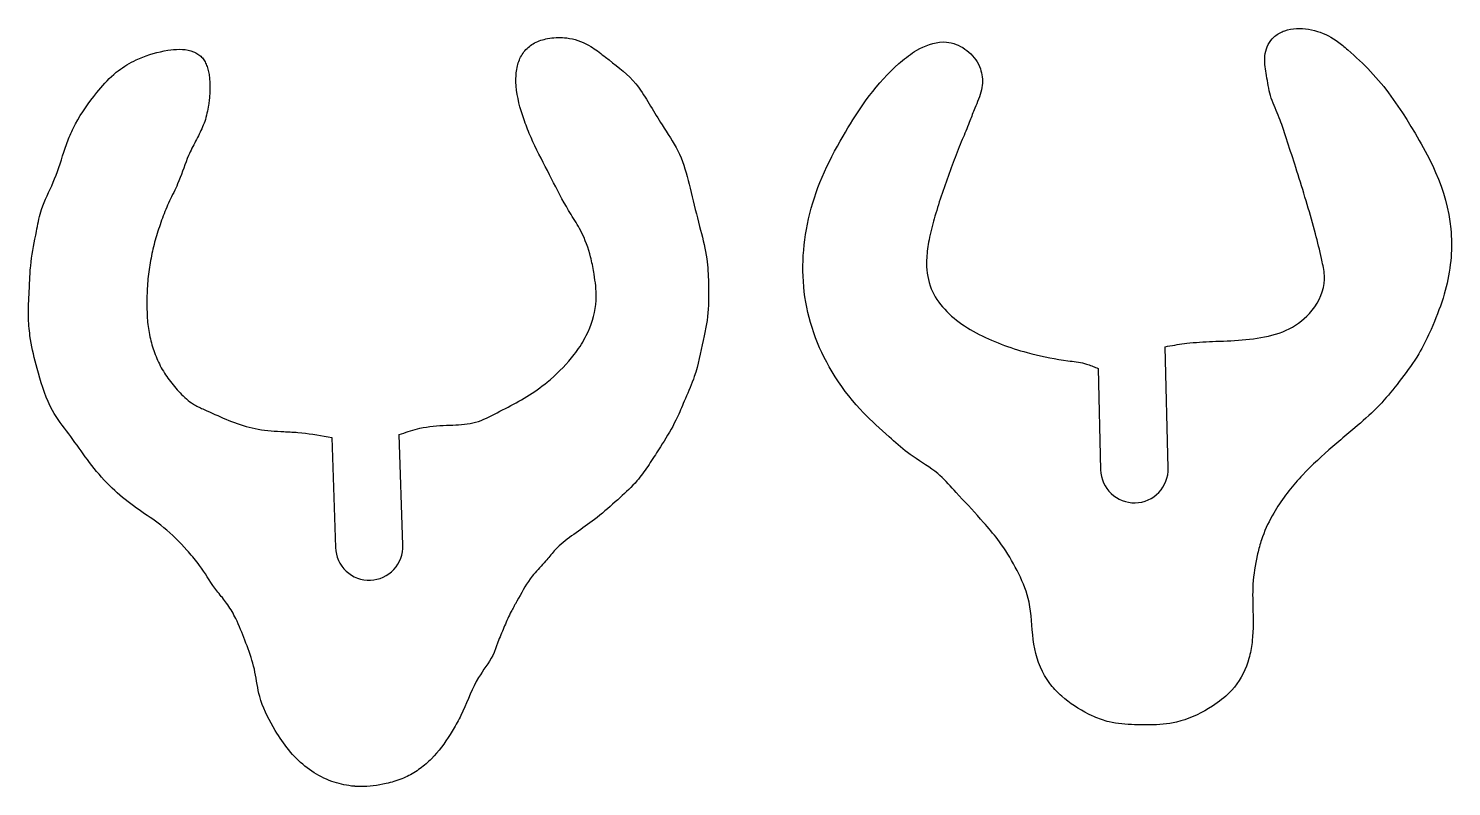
# Model space of a CAD drawing. Extents: x 0 to 235, y 0 to 140.
# Drawn here: x 31.35 to 62.97, y 2.58 to 19.43 of the extents above; entities that cross this region are included whole.
import ezdxf

# ---------------------------------------------------------------- set-up
doc = ezdxf.new("R2010")
doc.units = 0
doc.layers.add('CK_LEVEL_1', color=1, linetype='CONTINUOUS')

msp = doc.modelspace()

# ---------------------------------------------------------------- linework, layer by layer
at = {"layer": 'CK_LEVEL_1'}
for points in [[(56.187, 3.952), (56.167, 3.952), (56.146, 3.952), (56.126, 3.952), (56.106, 3.953), (56.085, 3.953), (56.065, 3.953), (56.045, 3.954), (56.025, 3.954), (56.004, 3.954), (55.932, 3.956), (55.86, 3.959), (55.789, 3.963), (55.717, 3.968), (55.646, 3.974), (55.575, 3.983), (55.505, 3.993), (55.435, 4.006), (55.366, 4.021), (55.323, 4.032), (55.28, 4.044), (55.237, 4.058), (55.195, 4.072), (55.153, 4.087), (55.111, 4.103), (55.07, 4.12), (55.029, 4.137), (54.988, 4.156), (54.907, 4.194), (54.827, 4.235), (54.749, 4.279), (54.672, 4.325), (54.596, 4.374), (54.522, 4.425), (54.45, 4.478), (54.38, 4.534), (54.312, 4.592), (54.28, 4.621), (54.248, 4.651), (54.217, 4.681), (54.186, 4.712), (54.156, 4.743), (54.127, 4.775), (54.099, 4.808), (54.072, 4.841), (54.045, 4.875), (53.985, 4.961), (53.93, 5.051), (53.881, 5.144), (53.838, 5.24), (53.799, 5.339), (53.766, 5.44), (53.737, 5.542), (53.713, 5.646), (53.694, 5.751), (53.679, 5.855), (53.667, 5.959), (53.658, 6.064), (53.65, 6.168), (53.641, 6.272), (53.632, 6.375), (53.62, 6.478), (53.606, 6.581), (53.586, 6.682), (53.567, 6.763), (53.545, 6.844), (53.519, 6.923), (53.491, 7.003), (53.461, 7.081), (53.428, 7.159), (53.393, 7.236), (53.357, 7.312), (53.319, 7.388), (53.28, 7.462), (53.24, 7.535), (53.199, 7.607), (53.157, 7.679), (53.114, 7.75), (53.069, 7.82), (53.023, 7.889), (52.976, 7.957), (52.928, 8.024), (52.891, 8.074), (52.853, 8.123), (52.815, 8.171), (52.776, 8.219), (52.736, 8.267), (52.696, 8.315), (52.656, 8.362), (52.615, 8.409), (52.575, 8.455), (52.508, 8.53), (52.441, 8.605), (52.374, 8.679), (52.306, 8.753), (52.239, 8.827), (52.171, 8.9), (52.103, 8.974), (52.035, 9.048), (51.968, 9.123), (51.924, 9.171), (51.88, 9.219), (51.836, 9.267), (51.791, 9.315), (51.746, 9.362), (51.701, 9.408), (51.654, 9.453), (51.606, 9.497), (51.557, 9.539), (51.492, 9.591), (51.426, 9.641), (51.357, 9.688), (51.288, 9.735), (51.218, 9.78), (51.148, 9.826), (51.078, 9.872), (51.009, 9.919), (50.941, 9.967), (50.887, 10.007), (50.834, 10.049), (50.781, 10.091), (50.729, 10.134), (50.678, 10.178), (50.627, 10.223), (50.576, 10.268), (50.526, 10.313), (50.476, 10.358), (50.402, 10.425), (50.329, 10.491), (50.256, 10.557), (50.183, 10.624), (50.111, 10.692), (50.04, 10.76), (49.97, 10.829), (49.901, 10.899), (49.833, 10.971), (49.746, 11.067), (49.662, 11.165), (49.58, 11.265), (49.501, 11.368), (49.425, 11.472), (49.351, 11.579), (49.28, 11.688), (49.212, 11.798), (49.147, 11.91), (49.09, 12.015), (49.035, 12.121), (48.982, 12.229), (48.933, 12.338), (48.886, 12.448), (48.842, 12.56), (48.801, 12.672), (48.764, 12.786), (48.729, 12.9), (48.699, 13.012), (48.671, 13.124), (48.647, 13.237), (48.626, 13.35), (48.607, 13.465), (48.592, 13.579), (48.58, 13.694), (48.571, 13.809), (48.564, 13.925), (48.561, 14.041), (48.561, 14.157), (48.564, 14.274), (48.569, 14.39), (48.578, 14.506), (48.589, 14.622), (48.603, 14.737), (48.62, 14.852), (48.639, 14.967), (48.662, 15.086), (48.688, 15.204), (48.716, 15.322), (48.747, 15.439), (48.781, 15.555), (48.817, 15.67), (48.855, 15.785), (48.896, 15.898), (48.94, 16.011), (48.989, 16.129), (49.04, 16.246), (49.093, 16.362), (49.149, 16.477), (49.206, 16.591), (49.266, 16.705), (49.326, 16.817), (49.389, 16.929), (49.452, 17.04), (49.506, 17.131), (49.56, 17.223), (49.615, 17.313), (49.671, 17.404), (49.728, 17.493), (49.786, 17.582), (49.846, 17.67), (49.906, 17.757), (49.968, 17.844), (50.041, 17.941), (50.114, 18.036), (50.19, 18.13), (50.268, 18.223), (50.348, 18.313), (50.43, 18.402), (50.514, 18.488), (50.601, 18.571), (50.69, 18.652), (50.731, 18.688), (50.773, 18.724), (50.816, 18.758), (50.859, 18.792), (50.904, 18.825), (50.949, 18.858), (50.995, 18.889), (51.042, 18.919), (51.09, 18.948), (51.159, 18.985), (51.229, 19.02), (51.301, 19.051), (51.374, 19.078), (51.448, 19.101), (51.523, 19.118), (51.598, 19.129), (51.674, 19.133), (51.75, 19.13), (51.804, 19.124), (51.858, 19.113), (51.911, 19.098), (51.963, 19.08), (52.014, 19.059), (52.065, 19.035), (52.113, 19.007), (52.16, 18.977), (52.206, 18.943), (52.25, 18.907), (52.292, 18.868), (52.331, 18.827), (52.368, 18.783), (52.402, 18.738), (52.433, 18.69), (52.46, 18.641), (52.484, 18.59), (52.504, 18.537), (52.518, 18.492), (52.529, 18.447), (52.538, 18.401), (52.544, 18.355), (52.548, 18.308), (52.549, 18.262), (52.548, 18.215), (52.544, 18.169), (52.538, 18.123), (52.528, 18.07), (52.515, 18.017), (52.5, 17.965), (52.482, 17.913), (52.463, 17.862), (52.443, 17.812), (52.423, 17.761), (52.402, 17.711), (52.381, 17.66), (52.367, 17.625), (52.353, 17.59), (52.339, 17.555), (52.325, 17.52), (52.312, 17.485), (52.298, 17.45), (52.285, 17.415), (52.271, 17.38), (52.258, 17.345), (52.238, 17.297), (52.219, 17.249), (52.2, 17.201), (52.18, 17.153), (52.16, 17.105), (52.141, 17.058), (52.121, 17.01), (52.101, 16.962), (52.081, 16.914), (52.058, 16.857), (52.035, 16.8), (52.012, 16.742), (51.99, 16.685), (51.967, 16.627), (51.945, 16.569), (51.923, 16.512), (51.901, 16.454), (51.879, 16.396), (51.855, 16.334), (51.832, 16.271), (51.809, 16.209), (51.786, 16.146), (51.764, 16.083), (51.741, 16.021), (51.719, 15.958), (51.697, 15.895), (51.675, 15.832), (51.654, 15.769), (51.633, 15.706), (51.612, 15.643), (51.592, 15.58), (51.572, 15.517), (51.552, 15.454), (51.533, 15.391), (51.514, 15.327), (51.495, 15.264), (51.479, 15.205), (51.463, 15.147), (51.447, 15.088), (51.432, 15.029), (51.417, 14.97), (51.403, 14.911), (51.39, 14.852), (51.377, 14.793), (51.365, 14.733), (51.355, 14.684), (51.346, 14.634), (51.338, 14.584), (51.331, 14.534), (51.324, 14.484), (51.319, 14.434), (51.314, 14.384), (51.311, 14.333), (51.308, 14.283), (51.308, 14.211), (51.31, 14.139), (51.314, 14.067), (51.322, 13.995), (51.333, 13.924), (51.348, 13.854), (51.365, 13.785), (51.387, 13.716), (51.411, 13.65), (51.439, 13.587), (51.47, 13.526), (51.503, 13.466), (51.54, 13.408), (51.579, 13.351), (51.621, 13.296), (51.665, 13.243), (51.711, 13.191), (51.758, 13.141), (51.81, 13.09), (51.864, 13.041), (51.919, 12.993), (51.976, 12.948), (52.034, 12.904), (52.093, 12.862), (52.154, 12.821), (52.215, 12.782), (52.277, 12.744), (52.343, 12.705), (52.41, 12.668), (52.478, 12.633), (52.546, 12.599), (52.615, 12.565), (52.685, 12.534), (52.755, 12.503), (52.825, 12.473), (52.896, 12.444), (52.967, 12.417), (53.038, 12.39), (53.11, 12.365), (53.182, 12.34), (53.254, 12.316), (53.326, 12.293), (53.399, 12.271), (53.472, 12.25), (53.545, 12.229), (53.644, 12.203), (53.743, 12.179), (53.843, 12.156), (53.943, 12.134), (54.044, 12.114), (54.145, 12.095), (54.246, 12.078), (54.348, 12.062), (54.45, 12.048), (54.496, 12.042), (54.543, 12.036), (54.589, 12.029), (54.636, 12.023), (54.682, 12.015), (54.728, 12.007), (54.773, 11.998), (54.819, 11.987), (54.863, 11.974), (54.893, 11.965), (54.921, 11.956), (54.95, 11.945), (54.979, 11.934), (55.007, 11.923), (55.036, 11.911), (55.064, 11.899), (55.092, 11.887), (55.12, 11.875), (55.177, 9.621, 0.414214), (55.946, 8.89, 0.414214), (56.678, 9.659), (56.61, 12.36), (56.663, 12.369), (56.716, 12.379), (56.77, 12.388), (56.823, 12.397), (56.876, 12.406), (56.93, 12.415), (56.983, 12.422), (57.037, 12.43), (57.091, 12.437), (57.162, 12.445), (57.233, 12.451), (57.305, 12.457), (57.377, 12.462), (57.448, 12.467), (57.52, 12.47), (57.592, 12.474), (57.664, 12.477), (57.736, 12.48), (57.819, 12.483), (57.903, 12.486), (57.986, 12.49), (58.07, 12.494), (58.154, 12.499), (58.237, 12.504), (58.321, 12.51), (58.404, 12.518), (58.488, 12.526), (58.571, 12.536), (58.655, 12.548), (58.738, 12.561), (58.821, 12.577), (58.903, 12.594), (58.984, 12.615), (59.065, 12.638), (59.144, 12.664), (59.223, 12.694), (59.296, 12.725), (59.369, 12.76), (59.439, 12.798), (59.508, 12.84), (59.575, 12.884), (59.639, 12.933), (59.701, 12.985), (59.761, 13.04), (59.817, 13.099), (59.878, 13.171), (59.935, 13.247), (59.986, 13.327), (60.031, 13.41), (60.07, 13.495), (60.102, 13.583), (60.127, 13.673), (60.143, 13.763), (60.15, 13.854), (60.15, 13.898), (60.148, 13.942), (60.145, 13.986), (60.14, 14.03), (60.133, 14.074), (60.126, 14.118), (60.118, 14.161), (60.109, 14.205), (60.1, 14.249), (60.085, 14.318), (60.069, 14.388), (60.053, 14.457), (60.037, 14.526), (60.021, 14.594), (60.004, 14.663), (59.987, 14.732), (59.969, 14.8), (59.951, 14.868), (59.929, 14.95), (59.907, 15.032), (59.884, 15.114), (59.861, 15.196), (59.837, 15.278), (59.814, 15.36), (59.79, 15.441), (59.766, 15.523), (59.741, 15.605), (59.717, 15.687), (59.692, 15.77), (59.667, 15.852), (59.642, 15.934), (59.616, 16.017), (59.591, 16.099), (59.565, 16.181), (59.539, 16.263), (59.513, 16.345), (59.49, 16.415), (59.468, 16.486), (59.445, 16.556), (59.422, 16.626), (59.399, 16.696), (59.376, 16.767), (59.353, 16.837), (59.331, 16.907), (59.308, 16.978), (59.293, 17.024), (59.279, 17.071), (59.264, 17.117), (59.249, 17.164), (59.233, 17.21), (59.218, 17.256), (59.201, 17.302), (59.184, 17.348), (59.167, 17.393), (59.145, 17.448), (59.122, 17.503), (59.098, 17.557), (59.075, 17.612), (59.051, 17.666), (59.029, 17.721), (59.007, 17.776), (58.986, 17.831), (58.968, 17.887), (58.952, 17.941), (58.937, 17.996), (58.924, 18.051), (58.912, 18.107), (58.901, 18.163), (58.891, 18.219), (58.881, 18.275), (58.872, 18.332), (58.862, 18.389), (58.854, 18.437), (58.846, 18.485), (58.838, 18.534), (58.832, 18.582), (58.827, 18.631), (58.823, 18.68), (58.822, 18.728), (58.823, 18.777), (58.828, 18.826), (58.835, 18.877), (58.847, 18.928), (58.862, 18.978), (58.88, 19.027), (58.902, 19.074), (58.928, 19.12), (58.956, 19.163), (58.988, 19.203), (59.024, 19.24), (59.047, 19.261), (59.072, 19.28), (59.097, 19.299), (59.123, 19.316), (59.151, 19.331), (59.179, 19.346), (59.207, 19.359), (59.236, 19.371), (59.266, 19.382), (59.33, 19.402), (59.395, 19.417), (59.462, 19.427), (59.529, 19.432), (59.596, 19.434), (59.664, 19.432), (59.731, 19.425), (59.798, 19.416), (59.865, 19.403), (59.93, 19.387), (59.993, 19.369), (60.056, 19.348), (60.118, 19.324), (60.178, 19.297), (60.237, 19.268), (60.295, 19.237), (60.352, 19.203), (60.407, 19.167), (60.437, 19.146), (60.467, 19.124), (60.497, 19.102), (60.526, 19.079), (60.555, 19.055), (60.584, 19.032), (60.613, 19.008), (60.641, 18.984), (60.669, 18.959), (60.735, 18.902), (60.8, 18.843), (60.865, 18.784), (60.929, 18.725), (60.992, 18.664), (61.054, 18.603), (61.116, 18.541), (61.176, 18.478), (61.235, 18.414), (61.353, 18.28), (61.466, 18.142), (61.575, 18.001), (61.68, 17.856), (61.782, 17.709), (61.881, 17.56), (61.978, 17.409), (62.072, 17.256), (62.164, 17.103), (62.21, 17.024), (62.256, 16.945), (62.302, 16.866), (62.346, 16.787), (62.39, 16.707), (62.433, 16.626), (62.475, 16.545), (62.515, 16.463), (62.555, 16.381), (62.621, 16.233), (62.683, 16.082), (62.74, 15.929), (62.792, 15.775), (62.838, 15.618), (62.877, 15.461), (62.911, 15.302), (62.938, 15.141), (62.957, 14.98), (62.964, 14.901), (62.969, 14.822), (62.972, 14.743), (62.974, 14.664), (62.974, 14.585), (62.972, 14.506), (62.968, 14.427), (62.963, 14.348), (62.956, 14.269), (62.947, 14.186), (62.936, 14.103), (62.923, 14.02), (62.909, 13.937), (62.893, 13.855), (62.875, 13.773), (62.856, 13.692), (62.835, 13.611), (62.812, 13.53), (62.786, 13.441), (62.757, 13.352), (62.727, 13.264), (62.695, 13.177), (62.663, 13.09), (62.628, 13.003), (62.593, 12.917), (62.557, 12.831), (62.519, 12.746), (62.492, 12.684), (62.463, 12.622), (62.435, 12.56), (62.405, 12.499), (62.375, 12.438), (62.344, 12.378), (62.312, 12.318), (62.279, 12.259), (62.245, 12.2), (62.201, 12.129), (62.156, 12.058), (62.109, 11.989), (62.061, 11.92), (62.013, 11.851), (61.963, 11.784), (61.912, 11.717), (61.861, 11.65), (61.81, 11.583), (61.763, 11.523), (61.716, 11.463), (61.668, 11.404), (61.621, 11.345), (61.572, 11.286), (61.523, 11.228), (61.473, 11.171), (61.422, 11.115), (61.371, 11.059), (61.313, 11), (61.255, 10.942), (61.195, 10.885), (61.134, 10.829), (61.073, 10.773), (61.011, 10.718), (60.949, 10.664), (60.886, 10.61), (60.823, 10.556), (60.778, 10.518), (60.734, 10.481), (60.69, 10.443), (60.645, 10.406), (60.601, 10.368), (60.557, 10.331), (60.512, 10.293), (60.468, 10.255), (60.424, 10.218), (60.336, 10.142), (60.249, 10.066), (60.162, 9.989), (60.077, 9.912), (59.992, 9.833), (59.908, 9.754), (59.825, 9.673), (59.744, 9.591), (59.664, 9.507), (59.624, 9.464), (59.585, 9.421), (59.546, 9.378), (59.507, 9.334), (59.47, 9.29), (59.432, 9.245), (59.395, 9.2), (59.359, 9.154), (59.323, 9.108), (59.287, 9.061), (59.252, 9.012), (59.217, 8.964), (59.183, 8.915), (59.149, 8.865), (59.116, 8.815), (59.084, 8.765), (59.053, 8.714), (59.023, 8.662), (58.987, 8.599), (58.952, 8.535), (58.919, 8.47), (58.887, 8.405), (58.857, 8.339), (58.828, 8.272), (58.801, 8.204), (58.775, 8.136), (58.751, 8.068), (58.739, 8.029), (58.727, 7.991), (58.716, 7.953), (58.705, 7.914), (58.694, 7.875), (58.684, 7.836), (58.675, 7.797), (58.665, 7.758), (58.656, 7.719), (58.639, 7.641), (58.624, 7.562), (58.609, 7.483), (58.596, 7.403), (58.585, 7.324), (58.575, 7.244), (58.568, 7.164), (58.561, 7.084), (58.557, 7.004), (58.556, 6.967), (58.555, 6.93), (58.555, 6.893), (58.554, 6.856), (58.554, 6.819), (58.555, 6.782), (58.555, 6.745), (58.556, 6.708), (58.557, 6.671), (58.559, 6.577), (58.561, 6.483), (58.563, 6.39), (58.564, 6.296), (58.564, 6.202), (58.563, 6.109), (58.559, 6.015), (58.554, 5.922), (58.546, 5.829), (58.541, 5.784), (58.535, 5.74), (58.528, 5.695), (58.521, 5.651), (58.513, 5.606), (58.504, 5.562), (58.494, 5.518), (58.483, 5.474), (58.471, 5.43), (58.445, 5.345), (58.414, 5.26), (58.38, 5.177), (58.342, 5.096), (58.3, 5.017), (58.254, 4.94), (58.204, 4.866), (58.151, 4.795), (58.093, 4.727), (58.051, 4.681), (58.006, 4.638), (57.961, 4.595), (57.913, 4.555), (57.864, 4.516), (57.815, 4.478), (57.764, 4.441), (57.712, 4.405), (57.659, 4.371), (57.576, 4.319), (57.491, 4.27), (57.405, 4.223), (57.318, 4.179), (57.229, 4.139), (57.139, 4.102), (57.048, 4.07), (56.956, 4.041), (56.863, 4.017), (56.789, 4.001), (56.715, 3.988), (56.641, 3.977), (56.566, 3.968), (56.49, 3.962), (56.415, 3.957), (56.339, 3.954), (56.263, 3.952), (56.187, 3.952)], [(38.586, 2.59), (38.53, 2.595), (38.474, 2.603), (38.418, 2.611), (38.362, 2.622), (38.307, 2.634), (38.253, 2.648), (38.198, 2.663), (38.144, 2.68), (38.091, 2.698), (38.033, 2.72), (37.975, 2.744), (37.918, 2.77), (37.863, 2.798), (37.807, 2.827), (37.753, 2.858), (37.7, 2.891), (37.648, 2.925), (37.597, 2.961), (37.545, 2.999), (37.495, 3.038), (37.447, 3.078), (37.399, 3.12), (37.352, 3.163), (37.307, 3.207), (37.262, 3.253), (37.219, 3.299), (37.177, 3.347), (37.135, 3.397), (37.094, 3.448), (37.055, 3.5), (37.016, 3.553), (36.979, 3.607), (36.942, 3.661), (36.906, 3.716), (36.871, 3.772), (36.836, 3.828), (36.788, 3.908), (36.742, 3.989), (36.698, 4.071), (36.656, 4.153), (36.616, 4.237), (36.579, 4.322), (36.546, 4.408), (36.516, 4.495), (36.49, 4.584), (36.474, 4.651), (36.459, 4.718), (36.446, 4.786), (36.434, 4.855), (36.422, 4.923), (36.41, 4.992), (36.398, 5.06), (36.385, 5.128), (36.371, 5.196), (36.355, 5.261), (36.337, 5.326), (36.318, 5.391), (36.298, 5.455), (36.277, 5.519), (36.255, 5.583), (36.232, 5.646), (36.208, 5.709), (36.185, 5.773), (36.162, 5.834), (36.138, 5.895), (36.114, 5.956), (36.09, 6.016), (36.065, 6.077), (36.04, 6.137), (36.014, 6.197), (35.987, 6.256), (35.958, 6.315), (35.939, 6.355), (35.918, 6.395), (35.897, 6.434), (35.876, 6.473), (35.853, 6.512), (35.83, 6.55), (35.806, 6.588), (35.781, 6.625), (35.755, 6.661), (35.732, 6.692), (35.709, 6.722), (35.685, 6.752), (35.66, 6.782), (35.636, 6.811), (35.611, 6.841), (35.587, 6.871), (35.563, 6.901), (35.539, 6.931), (35.494, 6.992), (35.45, 7.054), (35.407, 7.117), (35.366, 7.181), (35.324, 7.245), (35.283, 7.309), (35.241, 7.373), (35.199, 7.436), (35.155, 7.498), (35.126, 7.538), (35.096, 7.577), (35.065, 7.616), (35.034, 7.654), (35.002, 7.692), (34.97, 7.729), (34.937, 7.767), (34.905, 7.803), (34.871, 7.84), (34.811, 7.906), (34.75, 7.971), (34.688, 8.035), (34.625, 8.098), (34.56, 8.16), (34.495, 8.22), (34.429, 8.279), (34.361, 8.337), (34.291, 8.392), (34.233, 8.437), (34.174, 8.481), (34.114, 8.523), (34.054, 8.565), (33.993, 8.607), (33.932, 8.648), (33.871, 8.69), (33.811, 8.732), (33.75, 8.774), (33.688, 8.82), (33.626, 8.866), (33.564, 8.913), (33.504, 8.961), (33.444, 9.01), (33.385, 9.06), (33.326, 9.11), (33.269, 9.162), (33.213, 9.215), (33.152, 9.275), (33.093, 9.335), (33.035, 9.397), (32.977, 9.46), (32.921, 9.524), (32.867, 9.589), (32.813, 9.654), (32.76, 9.721), (32.708, 9.788), (32.661, 9.851), (32.614, 9.914), (32.569, 9.978), (32.523, 10.042), (32.477, 10.106), (32.432, 10.17), (32.386, 10.234), (32.34, 10.298), (32.294, 10.362), (32.246, 10.425), (32.199, 10.488), (32.151, 10.552), (32.104, 10.615), (32.057, 10.679), (32.012, 10.744), (31.968, 10.809), (31.926, 10.875), (31.887, 10.943), (31.835, 11.04), (31.788, 11.14), (31.745, 11.242), (31.705, 11.345), (31.669, 11.45), (31.635, 11.557), (31.603, 11.664), (31.573, 11.771), (31.544, 11.879), (31.523, 11.959), (31.502, 12.039), (31.482, 12.119), (31.463, 12.2), (31.445, 12.28), (31.428, 12.36), (31.412, 12.441), (31.398, 12.522), (31.386, 12.603), (31.379, 12.658), (31.373, 12.713), (31.367, 12.768), (31.363, 12.823), (31.359, 12.879), (31.356, 12.934), (31.354, 12.99), (31.353, 13.045), (31.352, 13.1), (31.352, 13.171), (31.353, 13.242), (31.355, 13.312), (31.358, 13.382), (31.362, 13.453), (31.365, 13.523), (31.369, 13.594), (31.373, 13.664), (31.376, 13.735), (31.378, 13.782), (31.38, 13.829), (31.383, 13.876), (31.385, 13.924), (31.387, 13.971), (31.39, 14.018), (31.393, 14.065), (31.397, 14.112), (31.401, 14.159), (31.41, 14.244), (31.421, 14.33), (31.434, 14.415), (31.448, 14.5), (31.463, 14.585), (31.479, 14.669), (31.496, 14.754), (31.513, 14.839), (31.53, 14.924), (31.54, 14.979), (31.551, 15.034), (31.562, 15.089), (31.574, 15.143), (31.586, 15.198), (31.599, 15.252), (31.613, 15.306), (31.628, 15.359), (31.644, 15.412), (31.671, 15.489), (31.701, 15.565), (31.732, 15.641), (31.766, 15.715), (31.8, 15.79), (31.834, 15.865), (31.869, 15.939), (31.902, 16.014), (31.934, 16.089), (31.967, 16.173), (31.998, 16.257), (32.027, 16.342), (32.056, 16.428), (32.083, 16.513), (32.111, 16.599), (32.139, 16.685), (32.167, 16.77), (32.197, 16.855), (32.212, 16.896), (32.228, 16.938), (32.244, 16.979), (32.26, 17.02), (32.277, 17.061), (32.295, 17.102), (32.313, 17.142), (32.332, 17.182), (32.351, 17.222), (32.398, 17.315), (32.449, 17.406), (32.502, 17.496), (32.558, 17.584), (32.617, 17.671), (32.677, 17.757), (32.739, 17.841), (32.803, 17.925), (32.869, 18.007), (32.913, 18.061), (32.958, 18.115), (33.004, 18.167), (33.05, 18.219), (33.098, 18.27), (33.147, 18.32), (33.197, 18.368), (33.249, 18.414), (33.302, 18.459), (33.348, 18.494), (33.394, 18.529), (33.442, 18.562), (33.491, 18.594), (33.54, 18.624), (33.591, 18.653), (33.642, 18.681), (33.693, 18.708), (33.746, 18.733), (33.82, 18.767), (33.895, 18.798), (33.971, 18.827), (34.048, 18.853), (34.126, 18.877), (34.205, 18.898), (34.285, 18.917), (34.366, 18.934), (34.448, 18.948), (34.512, 18.957), (34.577, 18.965), (34.643, 18.969), (34.707, 18.971), (34.772, 18.969), (34.836, 18.963), (34.899, 18.952), (34.96, 18.936), (35.02, 18.915), (35.045, 18.904), (35.069, 18.892), (35.092, 18.879), (35.115, 18.866), (35.137, 18.851), (35.158, 18.834), (35.179, 18.817), (35.198, 18.799), (35.216, 18.78), (35.233, 18.759), (35.249, 18.736), (35.264, 18.713), (35.277, 18.689), (35.289, 18.665), (35.301, 18.639), (35.311, 18.613), (35.32, 18.587), (35.329, 18.561), (35.338, 18.532), (35.345, 18.502), (35.352, 18.472), (35.358, 18.442), (35.364, 18.412), (35.368, 18.382), (35.372, 18.352), (35.375, 18.322), (35.378, 18.291), (35.38, 18.26), (35.382, 18.228), (35.383, 18.196), (35.384, 18.164), (35.384, 18.132), (35.384, 18.1), (35.383, 18.068), (35.382, 18.036), (35.38, 18.004), (35.379, 17.973), (35.377, 17.943), (35.375, 17.912), (35.372, 17.882), (35.369, 17.851), (35.366, 17.821), (35.362, 17.791), (35.358, 17.76), (35.354, 17.73), (35.347, 17.684), (35.338, 17.638), (35.329, 17.593), (35.319, 17.548), (35.308, 17.503), (35.296, 17.458), (35.283, 17.413), (35.268, 17.369), (35.253, 17.326), (35.237, 17.285), (35.22, 17.244), (35.203, 17.204), (35.185, 17.164), (35.166, 17.125), (35.146, 17.085), (35.127, 17.046), (35.107, 17.007), (35.087, 16.968), (35.066, 16.929), (35.046, 16.889), (35.025, 16.85), (35.005, 16.81), (34.985, 16.771), (34.966, 16.731), (34.947, 16.691), (34.928, 16.651), (34.91, 16.61), (34.881, 16.541), (34.853, 16.471), (34.827, 16.401), (34.801, 16.33), (34.775, 16.259), (34.75, 16.189), (34.723, 16.118), (34.696, 16.048), (34.667, 15.979), (34.646, 15.931), (34.624, 15.883), (34.602, 15.836), (34.579, 15.789), (34.556, 15.742), (34.533, 15.695), (34.51, 15.648), (34.487, 15.601), (34.465, 15.553), (34.444, 15.506), (34.423, 15.459), (34.403, 15.411), (34.384, 15.363), (34.365, 15.315), (34.347, 15.267), (34.329, 15.218), (34.311, 15.17), (34.294, 15.121), (34.277, 15.072), (34.26, 15.024), (34.244, 14.975), (34.229, 14.926), (34.213, 14.877), (34.198, 14.828), (34.184, 14.779), (34.17, 14.729), (34.156, 14.68), (34.143, 14.63), (34.131, 14.58), (34.118, 14.53), (34.107, 14.48), (34.096, 14.43), (34.085, 14.379), (34.075, 14.329), (34.065, 14.278), (34.056, 14.228), (34.048, 14.176), (34.039, 14.125), (34.032, 14.073), (34.025, 14.021), (34.018, 13.969), (34.012, 13.918), (34.007, 13.866), (34.002, 13.814), (33.998, 13.762), (33.994, 13.708), (33.991, 13.655), (33.989, 13.601), (33.987, 13.548), (33.985, 13.494), (33.984, 13.44), (33.984, 13.387), (33.984, 13.333), (33.984, 13.28), (33.984, 13.232), (33.985, 13.185), (33.986, 13.138), (33.987, 13.091), (33.989, 13.044), (33.992, 12.997), (33.995, 12.95), (33.999, 12.903), (34.004, 12.856), (34.009, 12.81), (34.016, 12.764), (34.023, 12.719), (34.031, 12.673), (34.04, 12.628), (34.049, 12.582), (34.06, 12.537), (34.071, 12.492), (34.083, 12.447), (34.095, 12.403), (34.108, 12.359), (34.122, 12.316), (34.137, 12.272), (34.153, 12.229), (34.169, 12.186), (34.186, 12.144), (34.204, 12.101), (34.222, 12.059), (34.241, 12.017), (34.262, 11.976), (34.282, 11.935), (34.304, 11.894), (34.326, 11.854), (34.35, 11.814), (34.374, 11.775), (34.398, 11.736), (34.424, 11.698), (34.45, 11.66), (34.478, 11.622), (34.506, 11.585), (34.535, 11.548), (34.565, 11.512), (34.595, 11.476), (34.626, 11.44), (34.657, 11.405), (34.689, 11.371), (34.722, 11.335), (34.756, 11.299), (34.791, 11.265), (34.827, 11.231), (34.863, 11.198), (34.9, 11.167), (34.938, 11.137), (34.978, 11.109), (35.019, 11.082), (35.043, 11.068), (35.069, 11.053), (35.094, 11.04), (35.12, 11.027), (35.147, 11.014), (35.173, 11.002), (35.199, 10.989), (35.226, 10.977), (35.253, 10.965), (35.313, 10.938), (35.374, 10.91), (35.435, 10.882), (35.496, 10.855), (35.557, 10.828), (35.618, 10.801), (35.679, 10.774), (35.74, 10.748), (35.802, 10.723), (35.865, 10.698), (35.929, 10.674), (35.993, 10.651), (36.058, 10.629), (36.123, 10.608), (36.188, 10.589), (36.254, 10.571), (36.32, 10.555), (36.386, 10.541), (36.457, 10.528), (36.528, 10.516), (36.599, 10.506), (36.67, 10.498), (36.742, 10.491), (36.814, 10.485), (36.886, 10.48), (36.958, 10.476), (37.029, 10.472), (37.064, 10.471), (37.098, 10.469), (37.133, 10.467), (37.167, 10.466), (37.201, 10.464), (37.236, 10.462), (37.27, 10.46), (37.304, 10.457), (37.339, 10.455), (37.423, 10.447), (37.507, 10.437), (37.59, 10.426), (37.674, 10.414), (37.758, 10.401), (37.841, 10.387), (37.924, 10.372), (38.008, 10.357), (38.091, 10.341), (38.174, 7.896, 0.414214), (38.949, 7.171, 0.414214), (39.674, 7.947), (39.591, 10.405), (39.641, 10.423), (39.691, 10.44), (39.742, 10.458), (39.792, 10.474), (39.843, 10.491), (39.893, 10.506), (39.944, 10.52), (39.995, 10.534), (40.046, 10.546), (40.12, 10.561), (40.193, 10.574), (40.267, 10.584), (40.342, 10.592), (40.417, 10.599), (40.492, 10.605), (40.568, 10.609), (40.643, 10.613), (40.719, 10.617), (40.783, 10.619), (40.847, 10.622), (40.911, 10.626), (40.975, 10.631), (41.038, 10.637), (41.101, 10.644), (41.164, 10.654), (41.225, 10.666), (41.286, 10.681), (41.349, 10.7), (41.411, 10.722), (41.472, 10.747), (41.532, 10.773), (41.592, 10.802), (41.652, 10.831), (41.711, 10.862), (41.77, 10.893), (41.829, 10.924), (41.889, 10.956), (41.95, 10.987), (42.011, 11.018), (42.071, 11.05), (42.131, 11.082), (42.191, 11.114), (42.251, 11.146), (42.31, 11.18), (42.368, 11.214), (42.428, 11.25), (42.486, 11.287), (42.544, 11.325), (42.602, 11.364), (42.658, 11.404), (42.715, 11.445), (42.77, 11.487), (42.825, 11.529), (42.879, 11.573), (42.953, 11.634), (43.024, 11.697), (43.095, 11.762), (43.163, 11.828), (43.23, 11.896), (43.296, 11.965), (43.359, 12.037), (43.42, 12.11), (43.479, 12.184), (43.512, 12.229), (43.545, 12.275), (43.577, 12.321), (43.608, 12.368), (43.638, 12.415), (43.667, 12.463), (43.696, 12.512), (43.723, 12.561), (43.748, 12.611), (43.788, 12.693), (43.823, 12.776), (43.856, 12.861), (43.885, 12.947), (43.91, 13.035), (43.931, 13.123), (43.947, 13.211), (43.959, 13.301), (43.967, 13.39), (43.969, 13.455), (43.969, 13.519), (43.966, 13.584), (43.962, 13.649), (43.956, 13.713), (43.949, 13.778), (43.94, 13.842), (43.931, 13.907), (43.92, 13.971), (43.913, 14.014), (43.906, 14.057), (43.898, 14.1), (43.89, 14.143), (43.882, 14.185), (43.873, 14.228), (43.863, 14.27), (43.853, 14.313), (43.843, 14.355), (43.823, 14.428), (43.802, 14.501), (43.778, 14.573), (43.753, 14.644), (43.726, 14.715), (43.697, 14.785), (43.666, 14.853), (43.633, 14.921), (43.598, 14.988), (43.572, 15.034), (43.546, 15.079), (43.52, 15.123), (43.492, 15.167), (43.465, 15.211), (43.437, 15.255), (43.41, 15.299), (43.382, 15.343), (43.355, 15.388), (43.304, 15.474), (43.255, 15.561), (43.206, 15.649), (43.159, 15.737), (43.113, 15.826), (43.068, 15.916), (43.022, 16.005), (42.977, 16.095), (42.931, 16.184), (42.884, 16.275), (42.837, 16.367), (42.79, 16.458), (42.743, 16.549), (42.696, 16.64), (42.651, 16.732), (42.606, 16.824), (42.562, 16.916), (42.52, 17.009), (42.501, 17.055), (42.481, 17.1), (42.462, 17.146), (42.444, 17.192), (42.426, 17.238), (42.408, 17.284), (42.391, 17.33), (42.374, 17.377), (42.358, 17.424), (42.328, 17.513), (42.3, 17.603), (42.274, 17.693), (42.251, 17.784), (42.23, 17.876), (42.213, 17.968), (42.2, 18.061), (42.19, 18.154), (42.185, 18.247), (42.184, 18.287), (42.185, 18.327), (42.186, 18.366), (42.188, 18.406), (42.191, 18.445), (42.196, 18.485), (42.201, 18.524), (42.209, 18.563), (42.217, 18.601), (42.226, 18.635), (42.236, 18.668), (42.248, 18.701), (42.26, 18.734), (42.274, 18.766), (42.289, 18.797), (42.306, 18.828), (42.324, 18.857), (42.343, 18.886), (42.363, 18.914), (42.384, 18.94), (42.407, 18.965), (42.431, 18.989), (42.456, 19.012), (42.482, 19.034), (42.509, 19.054), (42.537, 19.074), (42.565, 19.092), (42.598, 19.111), (42.632, 19.128), (42.667, 19.143), (42.703, 19.157), (42.739, 19.17), (42.775, 19.181), (42.812, 19.191), (42.85, 19.2), (42.887, 19.207), (42.934, 19.216), (42.981, 19.222), (43.028, 19.227), (43.076, 19.231), (43.123, 19.232), (43.17, 19.233), (43.218, 19.231), (43.265, 19.228), (43.312, 19.223), (43.375, 19.213), (43.438, 19.2), (43.499, 19.185), (43.561, 19.166), (43.621, 19.145), (43.68, 19.12), (43.738, 19.094), (43.794, 19.064), (43.849, 19.033), (43.887, 19.009), (43.924, 18.984), (43.96, 18.959), (43.996, 18.933), (44.032, 18.906), (44.067, 18.879), (44.102, 18.851), (44.137, 18.823), (44.172, 18.796), (44.252, 18.734), (44.331, 18.672), (44.411, 18.61), (44.489, 18.547), (44.567, 18.483), (44.642, 18.416), (44.714, 18.348), (44.783, 18.277), (44.849, 18.202), (44.886, 18.156), (44.921, 18.108), (44.955, 18.06), (44.989, 18.011), (45.021, 17.961), (45.053, 17.91), (45.084, 17.859), (45.114, 17.808), (45.145, 17.757), (45.176, 17.705), (45.208, 17.652), (45.239, 17.6), (45.271, 17.548), (45.302, 17.496), (45.334, 17.445), (45.366, 17.393), (45.399, 17.342), (45.432, 17.29), (45.478, 17.219), (45.524, 17.148), (45.57, 17.077), (45.615, 17.006), (45.659, 16.934), (45.702, 16.861), (45.743, 16.788), (45.782, 16.714), (45.818, 16.638), (45.853, 16.558), (45.884, 16.476), (45.913, 16.394), (45.94, 16.31), (45.964, 16.226), (45.988, 16.141), (46.01, 16.056), (46.031, 15.971), (46.052, 15.885), (46.076, 15.79), (46.099, 15.695), (46.123, 15.6), (46.146, 15.505), (46.17, 15.411), (46.194, 15.316), (46.218, 15.221), (46.242, 15.127), (46.266, 15.032), (46.286, 14.952), (46.307, 14.873), (46.327, 14.793), (46.346, 14.714), (46.364, 14.634), (46.381, 14.554), (46.397, 14.473), (46.411, 14.393), (46.423, 14.312), (46.432, 14.245), (46.439, 14.179), (46.445, 14.112), (46.45, 14.045), (46.454, 13.977), (46.457, 13.91), (46.46, 13.843), (46.462, 13.775), (46.463, 13.708), (46.465, 13.622), (46.466, 13.537), (46.466, 13.452), (46.464, 13.367), (46.462, 13.282), (46.457, 13.197), (46.451, 13.112), (46.442, 13.028), (46.431, 12.944), (46.425, 12.906), (46.418, 12.868), (46.411, 12.83), (46.403, 12.792), (46.396, 12.754), (46.388, 12.716), (46.38, 12.678), (46.372, 12.64), (46.364, 12.602), (46.343, 12.501), (46.323, 12.399), (46.302, 12.298), (46.281, 12.196), (46.258, 12.095), (46.234, 11.994), (46.208, 11.895), (46.18, 11.795), (46.148, 11.697), (46.126, 11.635), (46.103, 11.573), (46.079, 11.512), (46.054, 11.451), (46.029, 11.39), (46.002, 11.329), (45.976, 11.268), (45.95, 11.207), (45.923, 11.146), (45.903, 11.099), (45.883, 11.052), (45.863, 11.005), (45.843, 10.958), (45.823, 10.911), (45.802, 10.864), (45.781, 10.817), (45.759, 10.771), (45.737, 10.724), (45.703, 10.657), (45.667, 10.59), (45.631, 10.524), (45.593, 10.458), (45.555, 10.393), (45.515, 10.328), (45.476, 10.264), (45.435, 10.2), (45.395, 10.136), (45.367, 10.092), (45.339, 10.048), (45.311, 10.004), (45.283, 9.96), (45.255, 9.916), (45.227, 9.873), (45.198, 9.829), (45.17, 9.785), (45.141, 9.742), (45.113, 9.7), (45.085, 9.659), (45.056, 9.618), (45.028, 9.577), (44.998, 9.536), (44.968, 9.496), (44.938, 9.457), (44.906, 9.418), (44.874, 9.379), (44.831, 9.329), (44.785, 9.281), (44.739, 9.233), (44.691, 9.186), (44.643, 9.14), (44.594, 9.094), (44.545, 9.049), (44.495, 9.004), (44.446, 8.96), (44.389, 8.909), (44.333, 8.859), (44.276, 8.809), (44.22, 8.76), (44.163, 8.71), (44.105, 8.662), (44.047, 8.614), (43.989, 8.567), (43.929, 8.52), (43.879, 8.482), (43.829, 8.445), (43.777, 8.408), (43.726, 8.371), (43.674, 8.334), (43.623, 8.298), (43.571, 8.262), (43.519, 8.225), (43.467, 8.188), (43.419, 8.154), (43.371, 8.119), (43.324, 8.083), (43.277, 8.047), (43.232, 8.01), (43.187, 7.972), (43.143, 7.932), (43.101, 7.891), (43.06, 7.849), (43.035, 7.822), (43.011, 7.794), (42.986, 7.765), (42.963, 7.736), (42.939, 7.707), (42.915, 7.678), (42.892, 7.649), (42.868, 7.621), (42.844, 7.592), (42.811, 7.555), (42.777, 7.518), (42.743, 7.481), (42.709, 7.445), (42.675, 7.409), (42.641, 7.372), (42.608, 7.335), (42.575, 7.298), (42.544, 7.259), (42.501, 7.202), (42.46, 7.143), (42.421, 7.082), (42.383, 7.02), (42.347, 6.958), (42.312, 6.894), (42.277, 6.831), (42.242, 6.767), (42.207, 6.704), (42.192, 6.678), (42.178, 6.653), (42.163, 6.627), (42.148, 6.602), (42.134, 6.576), (42.12, 6.551), (42.105, 6.525), (42.091, 6.5), (42.078, 6.474), (42.058, 6.435), (42.039, 6.396), (42.02, 6.356), (42.002, 6.316), (41.984, 6.276), (41.967, 6.236), (41.95, 6.196), (41.933, 6.156), (41.916, 6.115), (41.899, 6.075), (41.882, 6.035), (41.865, 5.994), (41.848, 5.954), (41.831, 5.914), (41.815, 5.873), (41.799, 5.832), (41.783, 5.792), (41.768, 5.751), (41.76, 5.73), (41.753, 5.709), (41.745, 5.688), (41.738, 5.667), (41.73, 5.646), (41.723, 5.625), (41.714, 5.604), (41.706, 5.584), (41.698, 5.563), (41.667, 5.498), (41.632, 5.434), (41.595, 5.372), (41.556, 5.31), (41.515, 5.249), (41.474, 5.189), (41.433, 5.128), (41.393, 5.067), (41.354, 5.005), (41.303, 4.915), (41.256, 4.824), (41.212, 4.731), (41.17, 4.637), (41.129, 4.542), (41.089, 4.447), (41.048, 4.352), (41.006, 4.257), (40.962, 4.164), (40.942, 4.124), (40.922, 4.085), (40.901, 4.046), (40.88, 4.007), (40.858, 3.968), (40.836, 3.929), (40.813, 3.891), (40.791, 3.853), (40.768, 3.815), (40.722, 3.742), (40.676, 3.67), (40.629, 3.599), (40.58, 3.529), (40.529, 3.461), (40.476, 3.393), (40.422, 3.328), (40.366, 3.264), (40.307, 3.202), (40.278, 3.173), (40.248, 3.144), (40.217, 3.116), (40.186, 3.088), (40.154, 3.061), (40.122, 3.034), (40.089, 3.009), (40.056, 2.983), (40.022, 2.959), (39.987, 2.935), (39.952, 2.911), (39.916, 2.889), (39.879, 2.867), (39.842, 2.846), (39.804, 2.826), (39.766, 2.807), (39.728, 2.789), (39.689, 2.772), (39.647, 2.754), (39.604, 2.738), (39.561, 2.723), (39.518, 2.708), (39.474, 2.695), (39.431, 2.683), (39.386, 2.671), (39.342, 2.66), (39.297, 2.65), (39.227, 2.635), (39.157, 2.622), (39.086, 2.61), (39.015, 2.6), (38.944, 2.593), (38.873, 2.587), (38.802, 2.584), (38.73, 2.583), (38.659, 2.585), (38.651, 2.586), (38.643, 2.586), (38.634, 2.587), (38.626, 2.587), (38.618, 2.588), (38.61, 2.588), (38.602, 2.589), (38.594, 2.589), (38.586, 2.59)]]:
    msp.add_lwpolyline(points, format="xyb", close=True, dxfattribs=at)

doc.saveas('drawing.dxf')
